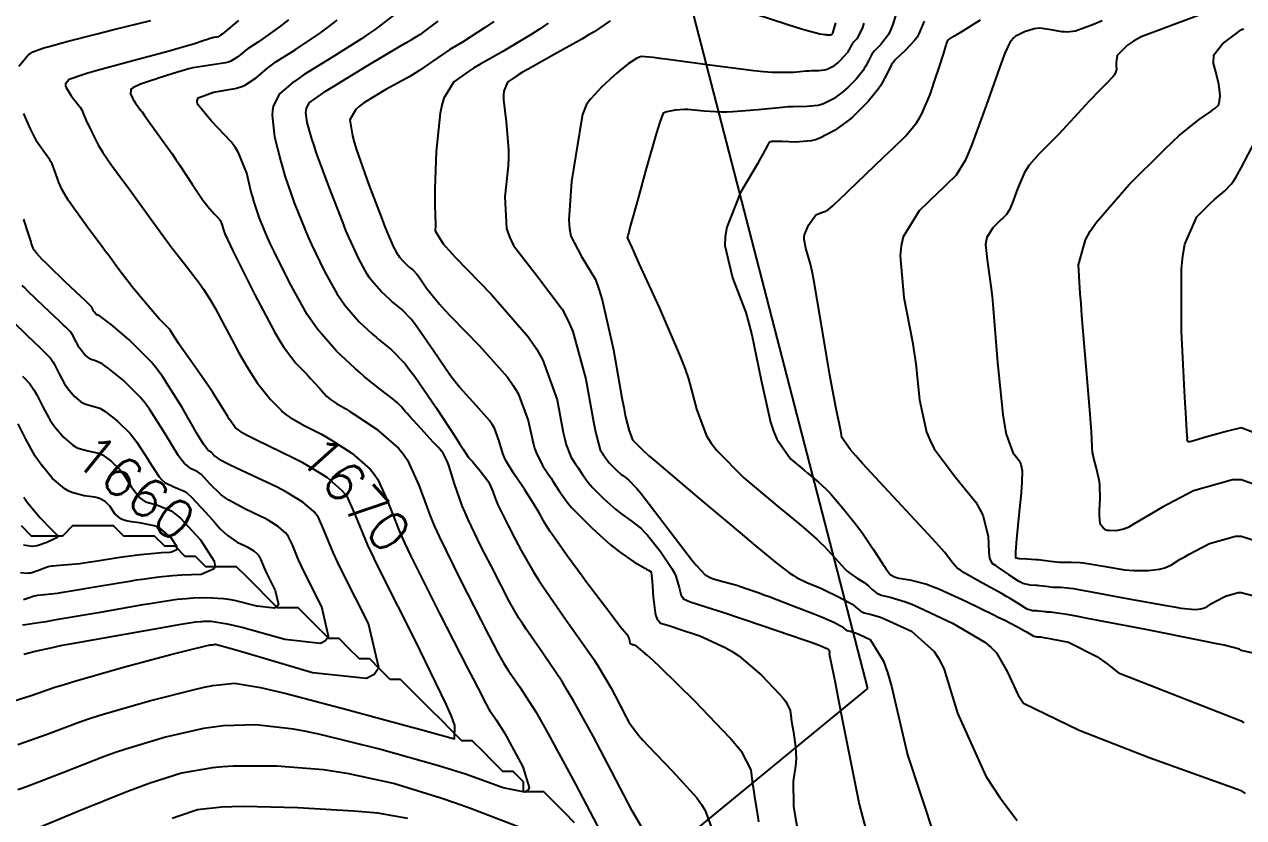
# Model space of a CAD drawing. Header units: metres. Extents: x 837117 to 838479, y 1189012 to 1191015.
# Drawn here: x 837881.3 to 838000.2, y 1190783.4 to 1190860.8 of the extents above; entities that cross this region are included whole.
import ezdxf

# ---------------------------------------------------------------- set-up
doc = ezdxf.new("R2010")
doc.units = ezdxf.units.M
doc.header["$LTSCALE"] = 0.3
for name, color, linetype in [('CORREDORVIA', 70, 'Continuous'), ('COTAS 10', 1, 'Continuous'), ('COTAS INT', 252, 'Continuous'), ('DRENAJE', 5, 'Continuous')]:
    doc.layers.add(name, color=color, linetype=linetype)
doc.styles.get("Standard").update_dxf_attribs({"font": 'simplex.shx'})

msp = doc.modelspace()

# ---------------------------------------------------------------- linework, layer by layer
at = {"layer": 'CORREDORVIA'}
msp.add_lwpolyline([(837910.68, 1191000.96), (838157.03, 1190996.19), (838237.17, 1190821.34), (838237, 1190602.88), (838240.03, 1190437.2), (838223.54, 1190366.27), (838212.2, 1190288.92), (838221.4, 1189997.88), (837954.54, 1189509.17), (837751.16, 1189231.38), (837593.19, 1189234.4), (837744.49, 1189686.61), (837750.28, 1189933.97), (837723.62, 1190051.52), (837726.09, 1190134.48), (837885.38, 1190229.43), (837983.18, 1190344.12), (837817.55, 1190502.19), (837798.03, 1190660.17), (837963.57, 1190795.98)], close=True, dxfattribs=at)
at = {"layer": 'COTAS 10'}
for points in [[(837902.17, 1190861.2), (837900.57, 1190859.88), (837900.43, 1190859.79), (837900.4, 1190859.77), (837900.37, 1190859.75), (837900.29, 1190859.68), (837900.2, 1190859.62), (837900.16, 1190859.61), (837900.12, 1190859.6), (837899.95, 1190859.57), (837899.74, 1190859.54), (837899.69, 1190859.53), (837899.63, 1190859.52), (837899.42, 1190859.46), (837899.06, 1190859.33), (837898.9, 1190859.28), (837898.72, 1190859.22), (837897.87, 1190858.95), (837896.29, 1190858.48), (837895.64, 1190858.29), (837894.91, 1190858.09), (837891.5, 1190857.18), (837888.17, 1190856.27), (837887.48, 1190856.07), (837886.9, 1190855.89), (837885.64, 1190855.44), (837885.31, 1190855.02), (837885.31, 1190854.85), (837885.35, 1190854.67), (837885.85, 1190853.86), (837886.48, 1190853.07), (837886.61, 1190852.9), (837886.71, 1190852.75), (837886.91, 1190852.41), (837887.09, 1190851.97), (837887.18, 1190851.77), (837887.29, 1190851.53), (837887.83, 1190850.37), (837888.53, 1190849.02), (837888.74, 1190848.66), (837888.95, 1190848.31), (837889.79, 1190847.09), (837890.9, 1190845.58), (837891.3, 1190845.04), (837891.73, 1190844.45), (837893.59, 1190841.88), (837895.41, 1190839.39), (837895.81, 1190838.84), (837896.18, 1190838.36), (837897.13, 1190837.15), (837897.79, 1190836.32), (837897.96, 1190836.09), (837898.14, 1190835.85), (837898.76, 1190834.99), (837899.45, 1190833.9), (837899.66, 1190833.53), (837899.89, 1190833.12), (837900.81, 1190831.41), (837901.75, 1190829.63), (837901.99, 1190829.19), (837902.22, 1190828.77), (837902.98, 1190827.42), (837903.76, 1190826.2), (837904, 1190825.85), (837904.26, 1190825.5), (837905.29, 1190824.2), (837906.33, 1190823.16), (837906.47, 1190823.01), (837906.83, 1190822.72), (837907.2, 1190822.45), (837908.64, 1190821.65), (837910.26, 1190820.82), (837910.75, 1190820.54), (837911.26, 1190820.24), (837913.23, 1190818.96), (837915.02, 1190817.4), (837915.42, 1190816.92), (837915.77, 1190816.41), (837916.69, 1190814.39), (837917.86, 1190811.37), (837918.37, 1190810.23), (837918.96, 1190808.97), (837921.78, 1190803.3), (837924.52, 1190797.98), (837925.06, 1190796.93), (837925.51, 1190796.06), (837926.33, 1190794.46), (837926.61, 1190793.97), (837926.71, 1190793.81), (837926.83, 1190793.64), (837927.32, 1190792.94), (837928.06, 1190791.76), (837928.33, 1190791.29), (837928.63, 1190790.76), (837929.93, 1190788.34), (837930.54, 1190786.31), (837930.39, 1190786.02), (837930.11, 1190785.86), (837927.99, 1190786.29), (837924.31, 1190787.62), (837923.05, 1190788.02), (837921.69, 1190788.44), (837915.92, 1190790.08), (837910.15, 1190791.51), (837908.79, 1190791.79), (837907.53, 1190792.02), (837903.85, 1190792.46), (837900.67, 1190792.34), (837899.73, 1190792.23), (837898.76, 1190792.08), (837895.05, 1190791.25), (837891.17, 1190790.07), (837890.08, 1190789.7), (837889, 1190789.31), (837885.05, 1190787.77), (837881.49, 1190786.38), (837880.65, 1190786.09)], [(837927.08, 1190861.13), (837926.19, 1190860.5), (837924.03, 1190859.09), (837922.79, 1190858.37), (837922.47, 1190858.16), (837922.17, 1190857.96), (837921.15, 1190857.23), (837919.88, 1190856.35), (837919.41, 1190856.07), (837918.88, 1190855.76), (837916.55, 1190854.49), (837914.39, 1190853.18), (837913.97, 1190852.85), (837913.63, 1190852.53), (837913.05, 1190851.51), (837913.29, 1190849.96), (837913.47, 1190849.32), (837913.69, 1190848.59), (837914.9, 1190845.16), (837916.18, 1190841.77), (837916.46, 1190841.06), (837916.7, 1190840.45), (837917.29, 1190839.08), (837917.66, 1190838.42), (837917.77, 1190838.27), (837917.87, 1190838.12), (837918.26, 1190837.67), (837918.64, 1190837.31), (837918.74, 1190837.23), (837918.84, 1190837.14), (837919.17, 1190836.88), (837919.56, 1190836.46), (837919.7, 1190836.28), (837919.86, 1190836.07), (837920.53, 1190835.09), (837921.78, 1190833.51), (837922.3, 1190832.94), (837922.9, 1190832.3), (837925.69, 1190829.46), (837928.42, 1190826.38), (837928.98, 1190825.57), (837929.45, 1190824.79), (837930.44, 1190822.16), (837930.91, 1190819.97), (837931.06, 1190819.47), (837931.21, 1190819.02), (837931.83, 1190817.76), (837932.49, 1190816.8), (837932.67, 1190816.53), (837932.85, 1190816.25), (837933.48, 1190815.24), (837934.35, 1190814.06), (837934.68, 1190813.68), (837935.05, 1190813.28), (837936.68, 1190811.64), (837938.45, 1190810.05), (837938.9, 1190809.68), (837939.34, 1190809.34), (837940.76, 1190808.37), (837941.82, 1190807.74), (837942.02, 1190807.62), (837942.18, 1190807.53), (837942.44, 1190807.37), (837942.48, 1190806.99), (837942.5, 1190806.75), (837942.52, 1190806.46), (837942.64, 1190804.93), (837942.83, 1190803.38), (837942.9, 1190803.08), (837942.98, 1190802.83), (837943.34, 1190802.38), (837944.17, 1190802.13), (837944.55, 1190802.01), (837945, 1190801.86), (837947.17, 1190801.13), (837949.67, 1190800), (837950.33, 1190799.61), (837950.98, 1190799.17), (837953.21, 1190797.3), (837954.94, 1190795.48), (837955.27, 1190795.09), (837955.55, 1190794.74), (837956.01, 1190793.88), (837956.07, 1190793.31), (837956.09, 1190793.15), (837956.11, 1190792.99), (837956.21, 1190792.41), (837956.32, 1190791.73), (837956.36, 1190791.5), (837956.39, 1190791.27), (837956.53, 1190790.3), (837956.58, 1190789.15), (837956.56, 1190788.79), (837956.53, 1190788.41), (837956.29, 1190786.93), (837956.34, 1190784.49), (837956.48, 1190783.51), (837956.69, 1190782.4)], [(837969.06, 1190861.15), (837968.56, 1190859.91), (837968.38, 1190859.6), (837968.17, 1190859.29), (837967.22, 1190858.3), (837966.29, 1190857.4), (837966.08, 1190857.16), (837965.9, 1190856.91), (837965.45, 1190856.05), (837964.99, 1190855.12), (837964.8, 1190854.83), (837964.59, 1190854.52), (837963.62, 1190853.32), (837962.42, 1190852.09), (837962.07, 1190851.78), (837961.71, 1190851.48), (837960.34, 1190850.46), (837958.89, 1190849.71), (837958.48, 1190849.57), (837958.06, 1190849.47), (837956.52, 1190849.33), (837955.21, 1190849.39), (837954.94, 1190849.39), (837954.71, 1190849.4), (837954.21, 1190849.39), (837954, 1190849.32), (837953.95, 1190849.29), (837953.91, 1190849.26), (837953.82, 1190849.08), (837953.38, 1190848.24), (837953.12, 1190847.78), (837952.8, 1190847.22), (837951.16, 1190844.41), (837949.81, 1190841.03), (837949.67, 1190840.12), (837949.64, 1190839.23), (837950.38, 1190836.09), (837951.67, 1190832.69), (837951.98, 1190831.64), (837952.27, 1190830.52), (837953.17, 1190826.09), (837954.08, 1190822.01), (837954.38, 1190821.12), (837954.7, 1190820.35), (837956.04, 1190818.41), (837957.36, 1190817.31), (837957.66, 1190817.05), (837957.94, 1190816.82), (837958.75, 1190816.15), (837959.51, 1190815.44), (837959.76, 1190815.18), (837960.03, 1190814.89), (837961.14, 1190813.61), (837962.34, 1190812.11), (837962.66, 1190811.68), (837962.98, 1190811.24), (837964.09, 1190809.59), (837965.01, 1190808.18), (837965.2, 1190807.89), (837965.36, 1190807.65), (837965.75, 1190807.11), (837966.17, 1190806.88), (837966.37, 1190806.82), (837966.59, 1190806.77), (837967.68, 1190806.59), (837969.32, 1190806.17), (837969.89, 1190805.96), (837970.51, 1190805.72), (837973.19, 1190804.5), (837975.79, 1190803.22), (837976.37, 1190802.93), (837976.87, 1190802.68), (837978.17, 1190802.01), (837978.92, 1190801.6), (837979.07, 1190801.51), (837979.21, 1190801.43), (837979.53, 1190801.24), (837979.7, 1190801.13), (837979.74, 1190801.11), (837979.77, 1190801.09), (837979.89, 1190801.06), (837979.99, 1190801.06), (837980.03, 1190801.05), (837980.06, 1190801.05), (837980.17, 1190801.04), (837980.28, 1190801.02), (837980.31, 1190801.02), (837980.34, 1190801.02), (837980.42, 1190801.02), (837980.88, 1190800.95), (837981.15, 1190800.9), (837981.48, 1190800.84), (837983.16, 1190800.51), (837985.92, 1190799.13), (837986.92, 1190798.4), (837988.03, 1190797.52), (838000, 1190792.82), (838000.27, 1190792.65)], [(838005.68, 1190819.26), (838000, 1190821.43), (837998.68, 1190821.12), (837997.01, 1190820.67), (837996.64, 1190820.56), (837996.32, 1190820.47), (837995.47, 1190820.19), (837995, 1190820.07), (837994.91, 1190820.06), (837994.84, 1190820.07), (837994.74, 1190820.22), (837994.75, 1190820.5), (837994.74, 1190820.59), (837994.74, 1190820.7), (837994.71, 1190821.14), (837994.6, 1190822.93), (837994.55, 1190823.89), (837994.48, 1190825.05), (837994.17, 1190830.88), (837994.17, 1190836.94), (837994.31, 1190838.23), (837994.5, 1190839.36), (837995.69, 1190842.04), (837997.05, 1190843.4), (837997.36, 1190843.69), (837997.63, 1190843.94), (837998.38, 1190844.55), (837999.03, 1190845.24), (837999.24, 1190845.54), (837999.47, 1190845.9), (838000, 1190846.84), (838004.03, 1190854.51)], [(837881.11, 1190826.48), (837881.32, 1190826.27), (837881.83, 1190825.73), (837882.22, 1190825.15), (837882.35, 1190824.93), (837882.49, 1190824.67), (837883.07, 1190823.5), (837883.67, 1190822.42), (837883.78, 1190822.22), (837883.99, 1190821.89), (837884.21, 1190821.57), (837885.09, 1190820.53), (837886.02, 1190819.74), (837886.28, 1190819.58), (837886.54, 1190819.45), (837887.48, 1190819.2), (837888.4, 1190819.01), (837888.65, 1190818.91), (837888.9, 1190818.79), (837889.76, 1190818.2), (837890.58, 1190817.38), (837890.8, 1190817.11), (837891.01, 1190816.82), (837891.75, 1190815.66), (837892.56, 1190814.61), (837892.82, 1190814.4), (837893.09, 1190814.23), (837894.21, 1190813.92), (837895.59, 1190813.35), (837896.04, 1190813.02), (837896.52, 1190812.61), (837898.47, 1190810.52), (837899.79, 1190808.42), (837899.86, 1190808.02), (837899.8, 1190807.69), (837898.54, 1190807.13), (837896.64, 1190807.05), (837896.18, 1190807.02), (837895.74, 1190806.99), (837894.4, 1190806.87), (837892.8, 1190806.65), (837892.2, 1190806.56), (837891.53, 1190806.45), (837888.54, 1190805.94), (837885.64, 1190805.45), (837885.02, 1190805.35), (837884.49, 1190805.27), (837883.24, 1190805.14), (837882.56, 1190805.07), (837882.39, 1190805.04), (837882.23, 1190805), (837881.68, 1190804.81), (837881.21, 1190804.65)]]:
    msp.add_lwpolyline(points, dxfattribs=at)
at = {"layer": 'COTAS INT'}
for points in [[(837966.69, 1190862.98), (837965.98, 1190860.76), (837965.79, 1190860.28), (837965.59, 1190859.86), (837964.86, 1190858.86), (837964.23, 1190858.25), (837964.1, 1190858.09), (837963.97, 1190857.92), (837963.67, 1190857.34), (837963.36, 1190856.71), (837963.23, 1190856.52), (837963.09, 1190856.31), (837962.44, 1190855.5), (837961.63, 1190854.68), (837961.4, 1190854.47), (837961.15, 1190854.26), (837960.23, 1190853.58), (837959.25, 1190853.07), (837958.97, 1190852.98), (837958.7, 1190852.91), (837957.66, 1190852.82), (837956.28, 1190852.8), (837955.79, 1190852.77), (837955.24, 1190852.73), (837952.87, 1190852.49), (837950.42, 1190852.29), (837949.83, 1190852.26), (837949.28, 1190852.26), (837947.61, 1190852.36), (837946.31, 1190852.5), (837946, 1190852.51), (837945.7, 1190852.51), (837944.79, 1190852.45), (837944.12, 1190852.32), (837943.98, 1190852.29), (837943.86, 1190852.26), (837943.6, 1190852.16), (837943.27, 1190851.29), (837943.11, 1190850.77), (837942.92, 1190850.14), (837941.99, 1190846.87), (837941.06, 1190843.51), (837940.87, 1190842.82), (837940.71, 1190842.23), (837940.37, 1190840.99), (837940.25, 1190840.52), (837940.22, 1190840.42), (837940.2, 1190840.34), (837940.16, 1190840.17), (837940.14, 1190840.11), (837940.14, 1190840.1), (837940.13, 1190840.08), (837940.11, 1190840.04), (837940.58, 1190838.97), (837940.88, 1190838.31), (837941.25, 1190837.48), (837943.23, 1190833.18), (837945.28, 1190828.4), (837945.71, 1190827.27), (837946.08, 1190826.23), (837946.88, 1190823.18), (837947.83, 1190820.65), (837948.29, 1190819.94), (837948.83, 1190819.22), (837951.47, 1190816.57), (837954.3, 1190814.2), (837954.96, 1190813.64), (837955.57, 1190813.14), (837957.31, 1190811.7), (837958.63, 1190810.55), (837958.97, 1190810.23), (837959.3, 1190809.91), (837960.38, 1190808.72), (837961.33, 1190807.68), (837961.57, 1190807.45), (837961.81, 1190807.24), (837962.58, 1190806.72), (837963.23, 1190806.33), (837963.39, 1190806.22), (837963.53, 1190806.11), (837963.99, 1190805.67), (837964.5, 1190805.27), (837964.68, 1190805.19), (837964.88, 1190805.11), (837965.74, 1190804.92), (837967.26, 1190804.46), (837967.88, 1190804.21), (837968.59, 1190803.91), (837971.84, 1190802.38), (837974.98, 1190800.52), (837975.61, 1190800.01), (837976.14, 1190799.49), (837977.18, 1190797.64), (837978.24, 1190795.34), (837978.77, 1190794.55), (837984.2, 1190791.92), (837991.02, 1190789.27), (838000, 1190786.03), (838000.07, 1190785.98), (838000.39, 1190785.75)], [(837960.43, 1190861), (837960.14, 1190859.97), (837960.12, 1190859.95), (837960.12, 1190859.94), (837960.12, 1190859.94), (837960.11, 1190859.92), (837960.1, 1190859.9), (837960.09, 1190859.9), (837960.09, 1190859.89), (837960.07, 1190859.87), (837960.05, 1190859.84), (837960.03, 1190859.83), (837960.01, 1190859.81), (837959.98, 1190859.8), (837959.97, 1190859.8), (837959.96, 1190859.79), (837959.93, 1190859.79), (837959.89, 1190859.79), (837959.88, 1190859.79), (837959.86, 1190859.79), (837959.79, 1190859.78), (837959.6, 1190859.79), (837959.51, 1190859.8), (837959.41, 1190859.81), (837958.88, 1190859.89), (837957.33, 1190860.3), (837956.57, 1190860.53), (837955.68, 1190860.81), (837951.28, 1190862.24)], [(838000, 1190863.28), (837990.23, 1190859.62), (837989.5, 1190859.2), (837988.9, 1190858.82), (837987.89, 1190857.78), (837987.82, 1190857.1), (837987.81, 1190856.94), (837987.8, 1190856.8), (837987.83, 1190856.42), (837987.72, 1190856.03), (837987.62, 1190855.89), (837987.5, 1190855.73), (837986.84, 1190855.04), (837985.85, 1190854.06), (837985.52, 1190853.71), (837985.17, 1190853.34), (837983.7, 1190851.73), (837982.18, 1190850.08), (837981.8, 1190849.69), (837981.44, 1190849.32), (837980.28, 1190848.2), (837979.33, 1190847.1), (837979.09, 1190846.74), (837978.87, 1190846.36), (837978.19, 1190844.78), (837977.66, 1190843.35), (837977.54, 1190843.05), (837977.43, 1190842.8), (837977.1, 1190842.26), (837976.74, 1190841.92), (837976.6, 1190841.79), (837976.45, 1190841.64), (837975.76, 1190840.98), (837975.19, 1190840.03), (837975.11, 1190839.7), (837975.07, 1190839.35), (837975.21, 1190837.83), (837975.59, 1190835.27), (837975.7, 1190834.25), (837975.81, 1190833.1), (837976.24, 1190827.83), (837976.74, 1190822.75), (837976.9, 1190821.72), (837977.06, 1190820.84), (837977.72, 1190819.04), (837978.3, 1190818.3), (837978.41, 1190818.1), (837978.5, 1190817.91), (837978.65, 1190817.23), (837978.6, 1190816.11), (837978.57, 1190815.65), (837978.53, 1190815.11), (837978.29, 1190812.59), (837978.06, 1190810.2), (837978.02, 1190809.74), (837978, 1190809.36), (837977.98, 1190808.75), (837978.19, 1190808.71), (837978.3, 1190808.7), (837978.44, 1190808.69), (837979.11, 1190808.65), (837979.96, 1190808.6), (837980.2, 1190808.58), (837980.45, 1190808.56), (837981.39, 1190808.44), (837982.29, 1190808.34), (837982.51, 1190808.33), (837982.73, 1190808.32), (837983.4, 1190808.33), (837984.28, 1190808.29), (837984.62, 1190808.25), (837985.01, 1190808.2), (837986.75, 1190807.89), (837988.62, 1190807.59), (837989.09, 1190807.54), (837989.53, 1190807.51), (837990.94, 1190807.5), (837992.05, 1190807.65), (837992.31, 1190807.7), (837992.54, 1190807.77), (837993.19, 1190808.07), (837994.06, 1190808.61), (837994.44, 1190808.82), (837994.87, 1190809.06), (837996.91, 1190810.16), (837999.44, 1190810.86), (838000, 1190810.86), (838005.86, 1190809)], [(837880.73, 1190856.76), (837881.41, 1190857.56), (837881.56, 1190857.72), (837881.7, 1190857.86), (837882.1, 1190858.17), (837882.82, 1190858.42), (837883.17, 1190858.53), (837883.58, 1190858.64), (837885.57, 1190859.19), (837888.27, 1190859.89), (837889.12, 1190860.1), (837890.01, 1190860.33), (837893.61, 1190861.22)], [(837907.04, 1190861.29), (837906.17, 1190860.6), (837904.14, 1190859.12), (837903.13, 1190858.48), (837902.9, 1190858.31), (837902.69, 1190858.16), (837902.1, 1190857.65), (837901.44, 1190857.24), (837901.19, 1190857.15), (837900.91, 1190857.08), (837899.63, 1190856.88), (837898.15, 1190856.67), (837897.73, 1190856.59), (837897.32, 1190856.49), (837895.8, 1190856.05), (837894.38, 1190855.58), (837894.02, 1190855.46), (837893.69, 1190855.35), (837892.61, 1190855), (837891.87, 1190854.65), (837891.75, 1190854.54), (837891.66, 1190854.44), (837891.64, 1190854.01), (837891.85, 1190853.6), (837891.9, 1190853.5), (837891.95, 1190853.41), (837892.12, 1190853.15), (837892.55, 1190852.57), (837892.76, 1190852.28), (837893.01, 1190851.93), (837894.25, 1190850.22), (837895.69, 1190848.19), (837896.06, 1190847.65), (837896.43, 1190847.11), (837897.66, 1190845.23), (837898.71, 1190843.68), (837898.95, 1190843.34), (837899.17, 1190843.04), (837899.82, 1190842.32), (837900.25, 1190841.88), (837900.34, 1190841.76), (837900.42, 1190841.64), (837900.59, 1190841.24), (837900.67, 1190840.87), (837900.7, 1190840.78), (837900.73, 1190840.69), (837900.83, 1190840.37), (837901.35, 1190839.29), (837901.63, 1190838.71), (837901.98, 1190838.01), (837903.75, 1190834.48), (837905.69, 1190830.81), (837906.15, 1190830.03), (837906.57, 1190829.35), (837907.78, 1190827.74), (837908.72, 1190826.8), (837908.97, 1190826.53), (837909.21, 1190826.27), (837910.03, 1190825.34), (837910.77, 1190824.54), (837910.96, 1190824.37), (837911.14, 1190824.22), (837911.73, 1190823.83), (837912.66, 1190823.3), (837913.05, 1190823.05), (837913.5, 1190822.76), (837915.62, 1190821.35), (837917.77, 1190819.47), (837918.25, 1190818.89), (837918.67, 1190818.27), (837919.78, 1190815.85), (837920.86, 1190812.84), (837921.27, 1190811.86), (837921.74, 1190810.82), (837923.82, 1190806.56), (837925.84, 1190802.63), (837926.27, 1190801.8), (837926.64, 1190801.09), (837927.47, 1190799.46), (837928.07, 1190798.42), (837928.29, 1190798.07), (837928.53, 1190797.71), (837929.6, 1190796.18), (837931.17, 1190793.7), (837931.73, 1190792.73), (837932.35, 1190791.63), (837935.04, 1190786.64), (837937.51, 1190781.93)], [(837941.59, 1190782.31), (837940.59, 1190784.06), (837939.39, 1190786.36), (837938.99, 1190787.12), (837938.57, 1190787.93), (837936.78, 1190791.34), (837934.83, 1190794.86), (837934.29, 1190795.76), (837933.77, 1190796.62), (837931.88, 1190799.43), (837930.24, 1190801.77), (837929.87, 1190802.33), (837929.53, 1190802.86), (837928.61, 1190804.46), (837927.76, 1190806.11), (837927.48, 1190806.67), (837927.17, 1190807.27), (837925.86, 1190809.81), (837924.57, 1190812.48), (837924.28, 1190813.16), (837924.01, 1190813.82), (837923.25, 1190815.99), (837922.72, 1190817.67), (837922.59, 1190818.02), (837922.48, 1190818.32), (837922.13, 1190818.98), (837921.64, 1190819.54), (837921.42, 1190819.78), (837921.17, 1190820.05), (837920, 1190821.33), (837918.87, 1190822.58), (837918.64, 1190822.84), (837918.45, 1190823.05), (837918.08, 1190823.5), (837917.69, 1190823.88), (837917.49, 1190824.04), (837917.25, 1190824.24), (837916.04, 1190825.17), (837914.48, 1190826.43), (837914.02, 1190826.83), (837913.55, 1190827.25), (837911.74, 1190828.93), (837909.89, 1190831.06), (837909.39, 1190831.76), (837908.89, 1190832.51), (837907.14, 1190835.63), (837905.64, 1190838.67), (837905.31, 1190839.38), (837905.01, 1190840.03), (837904.22, 1190841.9), (837903.69, 1190843.48), (837903.56, 1190843.95), (837903.42, 1190844.44), (837902.98, 1190846.31), (837902.19, 1190848.28), (837901.85, 1190848.83), (837901.45, 1190849.38), (837899.54, 1190851.38), (837898.19, 1190853.04), (837898.14, 1190853.37), (837898.23, 1190853.65), (837899.73, 1190854.22), (837901.85, 1190854.57), (837902.32, 1190854.71), (837902.75, 1190854.87), (837903.9, 1190855.62), (837905, 1190856.57), (837905.39, 1190856.86), (837905.83, 1190857.17), (837907.71, 1190858.36), (837910.17, 1190860.01), (837910.96, 1190860.6), (837911.8, 1190861.24)], [(837917.64, 1190861.99), (837915.54, 1190860.37), (837914.87, 1190859.9), (837914.17, 1190859.42), (837911.28, 1190857.61), (837908.59, 1190855.93), (837908, 1190855.52), (837907.48, 1190855.16), (837906.16, 1190854.06), (837905.56, 1190852.86), (837905.49, 1190852.43), (837905.46, 1190851.96), (837905.69, 1190849.87), (837906.29, 1190847.44), (837906.49, 1190846.75), (837906.71, 1190846.04), (837907.62, 1190843.42), (837908.67, 1190840.77), (837908.98, 1190840.05), (837909.3, 1190839.33), (837910.52, 1190836.78), (837911.81, 1190834.48), (837912.18, 1190833.93), (837912.55, 1190833.41), (837913.92, 1190831.84), (837915.25, 1190830.6), (837915.59, 1190830.29), (837915.93, 1190830), (837917.08, 1190829.08), (837918.42, 1190827.7), (837918.87, 1190827.12), (837919.37, 1190826.46), (837921.48, 1190823.37), (837923.4, 1190820.42), (837923.77, 1190819.84), (837924.08, 1190819.37), (837924.63, 1190818.56), (837924.88, 1190818.28), (837924.99, 1190818.16), (837925.12, 1190818), (837925.75, 1190817.26), (837926.41, 1190816.4), (837926.55, 1190816.18), (837926.67, 1190815.96), (837926.99, 1190815.22), (837927.25, 1190814.47), (837927.35, 1190814.24), (837927.45, 1190814), (837927.9, 1190813.07), (837928.49, 1190811.92), (837928.69, 1190811.54), (837928.89, 1190811.13), (837929.74, 1190809.46), (837930.99, 1190807.31), (837931.45, 1190806.59), (837931.95, 1190805.83), (837934.16, 1190802.67), (837936.36, 1190799.54), (837936.86, 1190798.79), (837937.31, 1190798.1), (837938.53, 1190796.03), (837939.34, 1190794.47), (837939.54, 1190794.1), (837939.72, 1190793.75), (837940.27, 1190792.7), (837941.2, 1190791.43), (837941.63, 1190790.94), (837942.13, 1190790.39), (837944.53, 1190787.93), (837946.88, 1190785.32), (837947.34, 1190784.68), (837947.72, 1190784.08), (837948.4, 1190782.21)], [(837952.95, 1190782.96), (837952.89, 1190783.42), (837952.82, 1190783.85), (837952.6, 1190785.18), (837952.41, 1190786.32), (837952.37, 1190786.63), (837952.33, 1190786.94), (837952.2, 1190788.04), (837951.3, 1190789.73), (837950.77, 1190790.41), (837950.12, 1190791.18), (837946.74, 1190794.72), (837943.31, 1190798.07), (837942.63, 1190798.72), (837942.06, 1190799.25), (837940.96, 1190800.15), (837940.67, 1190800.25), (837940.61, 1190800.27), (837940.56, 1190800.29), (837940.45, 1190800.32), (837940.4, 1190800.38), (837940.39, 1190800.41), (837940.38, 1190800.46), (837940.35, 1190800.66), (837940.3, 1190800.91), (837940.27, 1190800.97), (837940.24, 1190801.03), (837940.08, 1190801.23), (837939.63, 1190801.75), (837939.42, 1190802.01), (837939.18, 1190802.33), (837937.97, 1190803.92), (837936.51, 1190805.86), (837936.11, 1190806.4), (837935.7, 1190806.95), (837934.25, 1190808.94), (837933.03, 1190810.66), (837932.77, 1190811.03), (837932.56, 1190811.35), (837932.07, 1190812.13), (837931.75, 1190812.72), (837931.64, 1190812.92), (837931.51, 1190813.14), (837930.96, 1190814.06), (837930.28, 1190815.13), (837930.08, 1190815.44), (837929.86, 1190815.77), (837929.02, 1190817), (837928.26, 1190818.26), (837928.1, 1190818.6), (837927.96, 1190818.94), (837927.62, 1190820.14), (837927.15, 1190821.4), (837926.92, 1190821.77), (837926.66, 1190822.15), (837925.35, 1190823.62), (837923.76, 1190825.38), (837923.31, 1190825.94), (837922.86, 1190826.53), (837921.19, 1190828.95), (837919.68, 1190831.16), (837919.33, 1190831.63), (837919.02, 1190832.04), (837918.12, 1190832.98), (837917.39, 1190833.57), (837917.17, 1190833.76), (837916.94, 1190833.96), (837916.09, 1190834.75), (837915.21, 1190835.77), (837914.97, 1190836.1), (837914.74, 1190836.45), (837913.91, 1190837.93), (837912.97, 1190839.99), (837912.66, 1190840.72), (837912.34, 1190841.51), (837911.01, 1190844.95), (837909.8, 1190848.27), (837909.55, 1190849), (837909.33, 1190849.65), (837908.86, 1190851.27), (837908.75, 1190852.22), (837908.77, 1190852.44), (837908.8, 1190852.63), (837909.08, 1190853.18), (837910.18, 1190853.97), (837910.73, 1190854.33), (837911.39, 1190854.75), (837914.67, 1190856.74), (837917.89, 1190858.67), (837918.51, 1190859.04), (837919.02, 1190859.34), (837919.88, 1190859.84), (837919.96, 1190859.89), (837919.98, 1190859.9), (837919.99, 1190859.91), (837920.03, 1190859.93), (837920.05, 1190859.95), (837920.06, 1190859.96), (837920.07, 1190859.96), (837920.1, 1190859.98), (837921.65, 1190861.15)], [(837932.4, 1190860.95), (837931.55, 1190860.38), (837930.73, 1190859.84), (837927.97, 1190858.2), (837925.65, 1190856.88), (837925.11, 1190856.55), (837924.61, 1190856.24), (837923.18, 1190855.23), (837922.22, 1190853.63), (837922.02, 1190852.94), (837921.85, 1190852.15), (837921.47, 1190848.41), (837921.34, 1190844.74), (837921.33, 1190843.99), (837921.32, 1190843.36), (837921.35, 1190842.05), (837921.41, 1190841.5), (837921.41, 1190841.35), (837921.41, 1190841.2), (837921.36, 1190840.67), (837922.15, 1190839.4), (837922.68, 1190838.79), (837923.34, 1190838.07), (837926.84, 1190834.5), (837930.48, 1190830.3), (837931.24, 1190829.17), (837931.88, 1190828.06), (837933.25, 1190824.17), (837933.86, 1190821), (837934.02, 1190820.34), (837934.16, 1190819.78), (837934.64, 1190818.53), (837935.07, 1190817.9), (837935.19, 1190817.72), (837935.31, 1190817.54), (837935.73, 1190816.88), (837936.3, 1190816.11), (837936.51, 1190815.86), (837936.75, 1190815.59), (837937.82, 1190814.52), (837938.98, 1190813.47), (837939.28, 1190813.23), (837939.57, 1190813.01), (837940.5, 1190812.37), (837941.46, 1190811.6), (837941.76, 1190811.3), (837942.07, 1190810.95), (837943.34, 1190809.38), (837944.45, 1190807.71), (837944.67, 1190807.32), (837944.84, 1190806.95), (837945.17, 1190805.84), (837945.37, 1190805.07), (837945.48, 1190804.9), (837945.6, 1190804.76), (837946.23, 1190804.44), (837947.78, 1190803.98), (837948.5, 1190803.75), (837949.33, 1190803.47), (837953.37, 1190802.11), (837957.28, 1190800.76), (837958.04, 1190800.5), (837958.65, 1190800.28), (837959.68, 1190799.87), (837959.76, 1190799.78), (837959.78, 1190799.77), (837959.79, 1190799.75), (837959.81, 1190799.71), (837959.81, 1190799.68), (837959.81, 1190799.67), (837959.82, 1190799.67), (837959.82, 1190799.64), (837959.82, 1190799.61), (837959.83, 1190799.59), (837959.83, 1190799.58), (837959.83, 1190799.54), (837959.84, 1190799.48), (837959.84, 1190799.47), (837959.83, 1190799.45), (837959.82, 1190799.38), (837959.83, 1190799.26), (837959.83, 1190799.22), (837959.84, 1190799.16), (837959.9, 1190798.92), (837960.38, 1190796.57), (837960.65, 1190795.19), (837960.99, 1190793.49), (837962.72, 1190784.71), (837965.22, 1190775.16)], [(837938.44, 1190861.19), (837936.86, 1190860.12), (837936.29, 1190859.77), (837935.67, 1190859.4), (837932.98, 1190857.89), (837930.43, 1190856.47), (837929.89, 1190856.16), (837929.43, 1190855.88), (837928.41, 1190855.2), (837928.07, 1190854.32), (837928.04, 1190853.94), (837928.04, 1190853.48), (837928.28, 1190851.31), (837928.52, 1190848.62), (837928.52, 1190847.83), (837928.49, 1190847.03), (837928.17, 1190844), (837928.33, 1190840.92), (837928.61, 1190840.09), (837929, 1190839.26), (837931.24, 1190836.34), (837933.75, 1190833.04), (837934.31, 1190831.97), (837934.8, 1190830.84), (837936.07, 1190826.18), (837936.82, 1190822.03), (837936.98, 1190821.21), (837937.12, 1190820.54), (837937.46, 1190819.3), (837937.66, 1190819), (837937.72, 1190818.92), (837937.77, 1190818.83), (837937.97, 1190818.52), (837938.24, 1190818.15), (837938.34, 1190818.03), (837938.46, 1190817.91), (837938.97, 1190817.4), (837939.52, 1190816.9), (837939.66, 1190816.78), (837939.79, 1190816.68), (837940.24, 1190816.38), (837941.05, 1190815.52), (837941.42, 1190815.07), (837941.86, 1190814.52), (837946.04, 1190809), (837946.48, 1190808.45), (837946.86, 1190807.99), (837947.71, 1190807.08), (837948.26, 1190806.79), (837948.43, 1190806.72), (837948.63, 1190806.66), (837949.42, 1190806.44), (837950.3, 1190806.21), (837950.55, 1190806.14), (837950.8, 1190806.07), (837951.72, 1190805.77), (837952.98, 1190805.32), (837953.44, 1190805.15), (837953.95, 1190804.96), (837956.21, 1190804.1), (837958.4, 1190803.25), (837958.88, 1190803.05), (837959.29, 1190802.88), (837960.31, 1190802.43), (837960.85, 1190802.14), (837960.96, 1190802.07), (837961.06, 1190802.01), (837961.29, 1190801.82), (837961.45, 1190801.7), (837961.51, 1190801.67), (837961.57, 1190801.65), (837961.85, 1190801.58), (837962.34, 1190801.44), (837962.54, 1190801.36), (837962.77, 1190801.26), (837963.81, 1190800.77), (837965.12, 1190798.67), (837965.51, 1190797.57), (837965.9, 1190796.23), (837967.44, 1190789.5), (837970.12, 1190781.43)], [(837963.2, 1190860.96), (837963.01, 1190860.43), (837962.5, 1190859.41), (837962.18, 1190859.1), (837962.11, 1190859.01), (837962.05, 1190858.93), (837961.89, 1190858.63), (837961.73, 1190858.31), (837961.66, 1190858.21), (837961.59, 1190858.1), (837961.25, 1190857.69), (837960.84, 1190857.26), (837960.72, 1190857.15), (837960.59, 1190857.05), (837960.12, 1190856.7), (837959.62, 1190856.44), (837959.47, 1190856.39), (837959.33, 1190856.35), (837958.8, 1190856.31), (837958.09, 1190856.29), (837957.83, 1190856.28), (837957.55, 1190856.26), (837956.33, 1190856.14), (837954.23, 1190856.15), (837953.4, 1190856.21), (837952.46, 1190856.3), (837948.16, 1190856.84), (837944.09, 1190857.4), (837943.29, 1190857.5), (837942.64, 1190857.59), (837941.46, 1190857.69), (837941.12, 1190857.56), (837940.99, 1190857.49), (837940.85, 1190857.4), (837940.2, 1190856.97), (837939.35, 1190856.3), (837939.08, 1190856.06), (837938.78, 1190855.8), (837937.59, 1190854.7), (837936.51, 1190853.53), (837936.3, 1190853.23), (837936.11, 1190852.95), (837935.74, 1190852.03), (837935.49, 1190850.51), (837935.39, 1190849.85), (837935.26, 1190849.09), (837934.68, 1190845.48), (837934.4, 1190841.75), (837934.48, 1190840.92), (837934.61, 1190840.17), (837935.64, 1190838.18), (837937, 1190835.91), (837937.34, 1190834.99), (837937.67, 1190833.94), (837938.75, 1190829.06), (837939.58, 1190824.36), (837939.76, 1190823.43), (837939.91, 1190822.65), (837940.28, 1190821.15), (837940.46, 1190820.73), (837940.49, 1190820.63), (837940.53, 1190820.54), (837940.6, 1190820.28), (837941.58, 1190819.29), (837942.19, 1190818.75), (837942.95, 1190818.09), (837946.89, 1190814.74), (837951.08, 1190811.22), (837951.98, 1190810.46), (837952.79, 1190809.79), (837954.77, 1190808.15), (837956, 1190807.23), (837956.32, 1190807.02), (837956.63, 1190806.84), (837957.69, 1190806.32), (837958.75, 1190805.89), (837959.07, 1190805.74), (837959.39, 1190805.59), (837960.64, 1190804.98), (837961.74, 1190804.39), (837961.97, 1190804.25), (837962.17, 1190804.12), (837962.64, 1190803.75), (837962.97, 1190803.48), (837963.09, 1190803.43), (837963.22, 1190803.38), (837963.79, 1190803.25), (837964.8, 1190802.95), (837965.21, 1190802.78), (837965.68, 1190802.58), (837967.83, 1190801.58), (837970.05, 1190799.6), (837970.56, 1190798.79), (837971.02, 1190797.86), (837972.31, 1190793.57), (837975.08, 1190787.44), (837976.47, 1190785.36), (837978.14, 1190783.1)], [(838009.61, 1190797.59), (838000, 1190799.7), (837999.97, 1190799.72), (837999.83, 1190799.83), (837998.34, 1190800.21), (837997.46, 1190800.39), (837996.36, 1190800.62), (837990.69, 1190801.74), (837985, 1190802.84), (837983.89, 1190803.04), (837982.99, 1190803.21), (837981.41, 1190803.46), (837981.13, 1190803.46), (837981.04, 1190803.46), (837980.95, 1190803.47), (837980.58, 1190803.51), (837980.19, 1190803.55), (837980.08, 1190803.56), (837979.98, 1190803.57), (837979.63, 1190803.59), (837979.23, 1190803.69), (837979.11, 1190803.75), (837978.97, 1190803.82), (837978.41, 1190804.18), (837977.48, 1190804.77), (837977.11, 1190804.99), (837976.69, 1190805.23), (837974.76, 1190806.28), (837972.96, 1190807.3), (837972.62, 1190807.53), (837972.34, 1190807.72), (837971.9, 1190808.19), (837971.06, 1190809.3), (837970.54, 1190809.9), (837969.89, 1190810.62), (837966.48, 1190814.28), (837963.06, 1190817.96), (837962.41, 1190818.7), (837961.88, 1190819.31), (837961.03, 1190820.5), (837960.93, 1190821.16), (837960.88, 1190821.45), (837960.81, 1190821.77), (837960.49, 1190823.31), (837960.03, 1190825.72), (837959.87, 1190826.59), (837959.7, 1190827.56), (837959, 1190831.81), (837958.3, 1190835.86), (837958.13, 1190836.7), (837957.98, 1190837.42), (837957.53, 1190839), (837957.35, 1190839.82), (837957.37, 1190840.06), (837957.41, 1190840.3), (837957.79, 1190841.23), (837958.33, 1190842.01), (837958.47, 1190842.16), (837958.6, 1190842.28), (837959.04, 1190842.48), (837959.47, 1190842.59), (837959.59, 1190842.65), (837959.72, 1190842.73), (837960.21, 1190843.14), (837961.01, 1190843.92), (837961.32, 1190844.23), (837961.69, 1190844.58), (837963.35, 1190846.18), (837965.14, 1190847.9), (837965.58, 1190848.32), (837966, 1190848.72), (837967.28, 1190849.94), (837968.33, 1190851.22), (837968.59, 1190851.64), (837968.84, 1190852.09), (837969.65, 1190854), (837970.29, 1190855.88), (837970.43, 1190856.32), (837970.57, 1190856.73), (837970.95, 1190857.93), (837971.19, 1190858.71), (837971.23, 1190858.86), (837971.27, 1190858.99), (837971.34, 1190859.2), (837971.36, 1190859.23), (837971.36, 1190859.24), (837971.37, 1190859.24), (837971.39, 1190859.27), (837971.41, 1190859.29), (837971.42, 1190859.29), (837971.42, 1190859.3), (837971.43, 1190859.33), (837971.44, 1190859.35), (837971.45, 1190859.35), (837971.45, 1190859.36), (837971.48, 1190859.37), (837971.97, 1190859.67), (837972.27, 1190859.86), (837972.64, 1190860.09), (837974.57, 1190861.28)], [(837986.44, 1190861.18), (837985.59, 1190860.82), (837983.83, 1190860.17), (837983.02, 1190860.09), (837982.77, 1190860.1), (837982.5, 1190860.12), (837981.45, 1190860.31), (837980.36, 1190860.45), (837980.08, 1190860.44), (837979.8, 1190860.4), (837978.86, 1190860.11), (837978.14, 1190859.75), (837978, 1190859.67), (837977.89, 1190859.6), (837977.7, 1190859.44), (837977.66, 1190859.33), (837977.63, 1190859.29), (837977.6, 1190859.25), (837977.43, 1190859.08), (837976.95, 1190858.02), (837976.72, 1190857.42), (837976.45, 1190856.68), (837975.12, 1190852.9), (837973.7, 1190849.02), (837973.37, 1190848.22), (837973.06, 1190847.54), (837972.19, 1190846.1), (837971.22, 1190845.17), (837970.85, 1190844.82), (837970.43, 1190844.42), (837968.57, 1190842.63), (837967.04, 1190840.08), (837966.83, 1190839.2), (837966.72, 1190838.24), (837967.08, 1190834.17), (837967.92, 1190829.85), (837968.09, 1190828.75), (837968.25, 1190827.68), (837968.63, 1190824.17), (837969.31, 1190821.03), (837969.65, 1190820.21), (837970.06, 1190819.4), (837972.1, 1190816.66), (837974.1, 1190814.18), (837974.48, 1190813.54), (837974.8, 1190812.92), (837975.31, 1190810.86), (837975.39, 1190809.29), (837975.42, 1190808.98), (837975.46, 1190808.72), (837975.66, 1190808.24), (837976.05, 1190808), (837976.21, 1190807.88), (837976.4, 1190807.75), (837977.29, 1190807.12), (837978.24, 1190806.5), (837978.48, 1190806.39), (837978.7, 1190806.29), (837979.37, 1190806.12), (837979.97, 1190806.09), (837980.14, 1190806.07), (837980.32, 1190806.05), (837980.99, 1190805.97), (837981.62, 1190805.9), (837981.78, 1190805.89), (837981.93, 1190805.89), (837982.41, 1190805.9), (837983.65, 1190805.75), (837984.29, 1190805.64), (837985.05, 1190805.51), (837988.84, 1190804.79), (837992.68, 1190804.08), (837993.46, 1190803.95), (837994.12, 1190803.84), (837995.53, 1190803.71), (837996.08, 1190803.77), (837996.2, 1190803.8), (837996.32, 1190803.83), (837996.64, 1190803.98), (837997.07, 1190804.25), (837997.25, 1190804.35), (837997.47, 1190804.47), (837998.48, 1190805.01), (837999.72, 1190805.36), (838000, 1190805.36), (838005.48, 1190803.93)], [(838004.72, 1190814.74), (838000, 1190816.35), (837999.15, 1190816.36), (837995.35, 1190815.3), (837992.27, 1190813.65), (837991.62, 1190813.28), (837991.06, 1190812.96), (837989.74, 1190812.16), (837988.98, 1190811.72), (837988.77, 1190811.63), (837988.55, 1190811.55), (837987.77, 1190811.4), (837987.1, 1190811.41), (837986.96, 1190811.43), (837986.84, 1190811.46), (837986.56, 1190811.64), (837986.42, 1190811.84), (837986.4, 1190811.88), (837986.37, 1190811.91), (837986.31, 1190811.98), (837986.27, 1190812.07), (837986.26, 1190812.11), (837986.24, 1190812.17), (837986.2, 1190812.42), (837986.18, 1190812.94), (837986.18, 1190813.15), (837986.18, 1190813.39), (837986.23, 1190814.53), (837986.21, 1190815.82), (837986.18, 1190816.16), (837986.13, 1190816.49), (837985.87, 1190817.61), (837985.6, 1190818.57), (837985.55, 1190818.79), (837985.51, 1190819), (837985.47, 1190819.59), (837985.4, 1190821.08), (837985.34, 1190821.85), (837985.27, 1190822.78), (837984.88, 1190827.44), (837984.47, 1190832.42), (837984.38, 1190833.55), (837984.3, 1190834.57), (837984.12, 1190837.35), (837984.81, 1190839.81), (837985.28, 1190840.63), (837985.88, 1190841.51), (837989.05, 1190845.18), (837992.51, 1190848.63), (837993.29, 1190849.36), (837993.99, 1190850.01), (837995.89, 1190851.54), (837997.03, 1190852.32), (837997.25, 1190852.49), (837997.44, 1190852.63), (837997.79, 1190852.95), (837997.87, 1190853.2), (837997.89, 1190853.29), (837997.9, 1190853.39), (837997.95, 1190853.83), (837997.9, 1190854.5), (837997.86, 1190854.74), (837997.81, 1190855.01), (837997.52, 1190856.2), (837997.31, 1190857), (837997.34, 1190857.87), (837998.19, 1190858.94), (838000, 1190860.31), (838000.01, 1190860.31), (838000.04, 1190860.33), (838000.05, 1190860.33), (838000.07, 1190860.34), (838000.12, 1190860.37), (838000.22, 1190860.41), (838000.26, 1190860.43)], [(837880.63, 1190790.51), (837883.5, 1190791.53), (837886.7, 1190792.73), (837887.75, 1190793.08), (837888.87, 1190793.44), (837893.5, 1190794.79), (837897.87, 1190795.9), (837898.82, 1190796.11), (837899.66, 1190796.27), (837901.78, 1190796.5), (837904.31, 1190796.08), (837905.42, 1190795.83), (837906.69, 1190795.52), (837912.75, 1190793.95), (837918.73, 1190792.32), (837919.96, 1190791.99), (837921.01, 1190791.7), (837923.24, 1190791.08), (837923.28, 1190792.37), (837922.94, 1190793.29), (837922.45, 1190794.46), (837919.4, 1190800.7), (837916.06, 1190807.35), (837915.44, 1190808.63), (837915.38, 1190808.77), (837914.8, 1190810), (837913.6, 1190812.93), (837912.87, 1190814.54), (837912.59, 1190814.95), (837912.27, 1190815.33), (837910.84, 1190816.58), (837909.02, 1190817.71), (837908.45, 1190818.02), (837907.87, 1190818.33), (837906, 1190819.24), (837905.54, 1190819.46), (837903.46, 1190820.45), (837903.03, 1190820.68), (837902.67, 1190820.89), (837901.86, 1190821.48), (837901.42, 1190822.09), (837901.27, 1190822.3), (837901.12, 1190822.54), (837900.49, 1190823.58), (837899.68, 1190824.89), (837899.41, 1190825.29), (837899.13, 1190825.72), (837897.92, 1190827.42), (837896.8, 1190829), (837896.56, 1190829.35), (837896.35, 1190829.66), (837895.84, 1190830.45), (837895.53, 1190830.94), (837895.44, 1190831.06), (837895.35, 1190831.17), (837894.99, 1190831.53), (837894.45, 1190832.07), (837894.24, 1190832.3), (837894.01, 1190832.57), (837892.93, 1190833.84), (837891.78, 1190835.25), (837891.5, 1190835.6), (837891.24, 1190835.94), (837890.41, 1190837.03), (837889.52, 1190838.26), (837889.21, 1190838.67), (837888.87, 1190839.12), (837887.45, 1190841.03), (837886.1, 1190842.89), (837885.81, 1190843.3), (837885.56, 1190843.68), (837884.98, 1190844.67), (837884.66, 1190845.39), (837884.58, 1190845.59), (837884.51, 1190845.79), (837884.27, 1190846.5), (837883.98, 1190847.21), (837883.87, 1190847.4), (837883.76, 1190847.6), (837883.25, 1190848.31), (837882.68, 1190849.1), (837882.54, 1190849.34), (837882.39, 1190849.6), (837881.88, 1190850.64), (837881.37, 1190851.8), (837881.23, 1190852.14)], [(837879.76, 1190794.64), (837881.94, 1190795.3), (837884.25, 1190796.11), (837885.17, 1190796.39), (837886.21, 1190796.71), (837890.97, 1190798.06), (837895.56, 1190799.3), (837896.49, 1190799.55), (837897.27, 1190799.75), (837898.87, 1190800.14), (837899.4, 1190800.24), (837899.51, 1190800.25), (837899.59, 1190800.27), (837899.76, 1190800.3), (837899.82, 1190800.3), (837899.84, 1190800.3), (837899.94, 1190800.31), (837901.45, 1190799.89), (837902.36, 1190799.63), (837903.49, 1190799.3), (837909.38, 1190797.57), (837914.67, 1190797), (837915.41, 1190797.4), (837915.85, 1190798.03), (837914.85, 1190802.33), (837912.35, 1190807.3), (837911.84, 1190808.36), (837911.41, 1190809.28), (837910.51, 1190811.47), (837909.97, 1190812.68), (837909.76, 1190812.98), (837909.52, 1190813.27), (837908.45, 1190814.2), (837906.94, 1190815.11), (837906.42, 1190815.39), (837905.87, 1190815.67), (837903.52, 1190816.78), (837901.36, 1190817.8), (837900.92, 1190818.02), (837900.56, 1190818.22), (837899.81, 1190818.74), (837899.55, 1190819.02), (837899.48, 1190819.08), (837899.42, 1190819.12), (837899.24, 1190819.2), (837898.75, 1190819.86), (837898.49, 1190820.27), (837898.19, 1190820.78), (837896.67, 1190823.44), (837894.75, 1190826.47), (837894.2, 1190827.2), (837893.64, 1190827.9), (837891.52, 1190830.03), (837889.74, 1190831.52), (837889.39, 1190831.8), (837889.1, 1190832.03), (837888.57, 1190832.4), (837888.44, 1190832.43), (837888.4, 1190832.45), (837888.37, 1190832.47), (837888.24, 1190832.58), (837888.12, 1190832.72), (837888.09, 1190832.77), (837888.06, 1190832.81), (837887.96, 1190832.99), (837887.89, 1190833.15), (837887.87, 1190833.18), (837887.85, 1190833.21), (837887.8, 1190833.29), (837887.38, 1190833.7), (837887.14, 1190833.93), (837886.83, 1190834.22), (837885.27, 1190835.71), (837883.67, 1190837.25), (837883.34, 1190837.58), (837883.06, 1190837.85), (837882.48, 1190838.49), (837882.27, 1190838.77), (837882.23, 1190838.82), (837882.2, 1190838.87), (837882.13, 1190838.98), (837882.04, 1190839.25), (837881.99, 1190839.41), (837881.93, 1190839.6), (837881.63, 1190840.59), (837881.29, 1190841.6), (837881.22, 1190841.81)], [(837881.24, 1190799.34), (837882.19, 1190799.61), (837884.15, 1190800.04), (837884.98, 1190800.21), (837885.95, 1190800.39), (837890.52, 1190801.21), (837894.96, 1190801.99), (837895.84, 1190802.14), (837896.57, 1190802.26), (837897.97, 1190802.49), (837898.46, 1190802.53), (837898.62, 1190802.54), (837898.8, 1190802.55), (837899.5, 1190802.58), (837901.08, 1190802.32), (837901.79, 1190802.15), (837902.63, 1190801.94), (837906.68, 1190800.8), (837910.18, 1190800.42), (837910.67, 1190800.68), (837910.96, 1190801.1), (837910.3, 1190803.95), (837908.64, 1190807.24), (837908.31, 1190807.95), (837908.02, 1190808.56), (837907.43, 1190810.01), (837907.06, 1190810.81), (837906.92, 1190811.01), (837906.77, 1190811.2), (837906.06, 1190811.82), (837905.06, 1190812.42), (837904.72, 1190812.61), (837904.35, 1190812.79), (837902.79, 1190813.53), (837901.22, 1190814.38), (837900.84, 1190814.64), (837900.48, 1190814.91), (837899.39, 1190815.96), (837898.55, 1190816.87), (837898.34, 1190817.05), (837898.15, 1190817.19), (837897.56, 1190817.44), (837896.86, 1190817.98), (837896.6, 1190818.31), (837896.31, 1190818.72), (837895.03, 1190820.85), (837893.5, 1190823.25), (837893.06, 1190823.84), (837892.62, 1190824.39), (837890.93, 1190826.09), (837889.46, 1190827.27), (837889.14, 1190827.5), (837888.87, 1190827.69), (837888.21, 1190828), (837887.81, 1190828.11), (837887.7, 1190828.16), (837887.59, 1190828.23), (837887.19, 1190828.56), (837886.82, 1190829.01), (837886.72, 1190829.14), (837886.63, 1190829.28), (837886.33, 1190829.83), (837886.09, 1190830.32), (837886.03, 1190830.43), (837885.97, 1190830.53), (837885.81, 1190830.77), (837885.32, 1190831.26), (837885.06, 1190831.51), (837884.75, 1190831.81), (837883.19, 1190833.3), (837881.63, 1190834.8), (837881.33, 1190835.1), (837881.07, 1190835.34)], [(837880.18, 1190831.8), (837881.5, 1190830.53), (837882.82, 1190829.26), (837883.09, 1190829), (837883.32, 1190828.77), (837883.82, 1190828.25), (837884.09, 1190827.84), (837884.19, 1190827.68), (837884.29, 1190827.5), (837884.7, 1190826.66), (837885.21, 1190825.75), (837885.36, 1190825.52), (837885.52, 1190825.29), (837886.14, 1190824.55), (837886.8, 1190823.98), (837886.99, 1190823.87), (837887.17, 1190823.78), (837887.84, 1190823.6), (837888.63, 1190823.35), (837888.9, 1190823.21), (837889.18, 1190823.03), (837890.35, 1190822.14), (837891.6, 1190820.88), (837891.93, 1190820.47), (837892.26, 1190820.04), (837893.38, 1190818.27), (837893.39, 1190818.25), (837894.44, 1190816.67), (837894.71, 1190816.36), (837894.98, 1190816.11), (837895.88, 1190815.68), (837896.88, 1190815.26), (837897.2, 1190815.02), (837897.55, 1190814.72), (837898.98, 1190813.19), (837899.84, 1190812.22), (837900.4, 1190811.59), (837900.75, 1190811.25), (837901.07, 1190810.96), (837902.06, 1190810.28), (837902.83, 1190809.92), (837903.01, 1190809.82), (837903.18, 1190809.74), (837903.67, 1190809.44), (837904.01, 1190809.13), (837904.09, 1190809.04), (837904.16, 1190808.94), (837904.34, 1190808.55), (837904.63, 1190807.84), (837904.77, 1190807.54), (837904.94, 1190807.19), (837905.75, 1190805.57), (837906.08, 1190804.18), (837905.93, 1190803.97), (837905.69, 1190803.84), (837903.97, 1190804.03), (837901.77, 1190804.58), (837901.23, 1190804.68), (837900.71, 1190804.76), (837899.07, 1190804.85), (837897.74, 1190804.8), (837897.41, 1190804.78), (837897.11, 1190804.76), (837896.19, 1190804.68), (837894.53, 1190804.43), (837893.76, 1190804.3), (837892.85, 1190804.15), (837888.48, 1190803.39), (837884.2, 1190802.65), (837883.36, 1190802.51), (837882.66, 1190802.39), (837881.39, 1190802.2), (837881.1, 1190802.18)], [(837880.89, 1190807.32), (837881.52, 1190807.25), (837881.71, 1190807.27), (837881.9, 1190807.3), (837882.65, 1190807.56), (837883.5, 1190807.86), (837883.76, 1190807.93), (837884.03, 1190807.98), (837885.09, 1190808.08), (837886.32, 1190808.16), (837886.69, 1190808.2), (837887.08, 1190808.25), (837888.6, 1190808.48), (837890.2, 1190808.75), (837890.63, 1190808.81), (837891.07, 1190808.87), (837892.62, 1190809.06), (837894.01, 1190809.21), (837894.35, 1190809.24), (837894.67, 1190809.26), (837895.43, 1190809.31), (837895.65, 1190809.32), (837896.16, 1190809.55), (837896.18, 1190809.68), (837896.15, 1190809.84), (837895.62, 1190810.69), (837894.62, 1190811.55), (837894.3, 1190811.73), (837893.95, 1190811.87), (837892.53, 1190812.16), (837891.73, 1190812.28), (837891.21, 1190812.36), (837890.93, 1190812.45), (837890.69, 1190812.55), (837890.11, 1190813.06), (837889.76, 1190813.61), (837889.66, 1190813.75), (837889.56, 1190813.87), (837889.17, 1190814.26), (837888.62, 1190814.55), (837888.41, 1190814.61), (837888.17, 1190814.67), (837887.12, 1190814.8), (837885.91, 1190815.12), (837885.57, 1190815.29), (837885.24, 1190815.49), (837884.04, 1190816.51), (837882.91, 1190817.86), (837882.62, 1190818.26), (837882.35, 1190818.69), (837881.44, 1190820.34), (837880.69, 1190821.84)], [(837881.22, 1190814.68), (837881.55, 1190814.2), (837882.83, 1190812.67), (837883.91, 1190811.54), (837884.12, 1190811.32), (837884.3, 1190811.15), (837884.6, 1190810.85), (837884.46, 1190810.74), (837884.35, 1190810.68), (837884.21, 1190810.6), (837883.46, 1190810.24), (837882.54, 1190809.93), (837882.29, 1190809.89), (837882.05, 1190809.87), (837881.21, 1190809.98)], [(837930.57, 1190782.05), (837924.81, 1190784.27), (837923.34, 1190784.8), (837921.93, 1190785.28), (837917.29, 1190786.7), (837912.93, 1190787.67), (837911.71, 1190787.87), (837910.47, 1190788.04), (837905.91, 1190788.41), (837901.67, 1190788.42), (837900.63, 1190788.35), (837899.65, 1190788.26), (837896.61, 1190787.71), (837893.46, 1190786.7), (837892.41, 1190786.32), (837891.29, 1190785.9), (837886.61, 1190784.01), (837882.36, 1190782.25)], [(837895.69, 1190783.34), (837896.34, 1190783.57), (837898.17, 1190784.17), (837900.54, 1190784.44), (837901.53, 1190784.48), (837902.67, 1190784.49), (837907.97, 1190784.37), (837913.41, 1190784.06), (837914.63, 1190783.96), (837915.72, 1190783.84), (837918.65, 1190783.33)]]:
    msp.add_lwpolyline(points, dxfattribs=at)
at = {"layer": 'DRENAJE'}
msp.add_polyline3d([(837934.97, 1190782.89, 0), (837933.97, 1190783.89, 0), (837932.97, 1190784.89, 0), (837931.97, 1190785.89, 0), (837930.97, 1190785.89, 0), (837929.97, 1190785.89, 0), (837929.97, 1190786.89, 0), (837928.97, 1190787.89, 0), (837927.97, 1190787.89, 0), (837926.97, 1190788.89, 0), (837925.97, 1190789.89, 0), (837924.97, 1190790.89, 0), (837923.97, 1190790.89, 0), (837922.97, 1190791.89, 0), (837921.97, 1190792.89, 0), (837920.97, 1190793.88, 0), (837919.97, 1190794.88, 0), (837918.97, 1190795.88, 0), (837917.97, 1190796.88, 0), (837916.97, 1190796.88, 0), (837915.98, 1190797.88, 0), (837914.98, 1190798.88, 0), (837913.98, 1190798.88, 0), (837912.98, 1190799.88, 0), (837911.98, 1190800.88, 0), (837910.98, 1190800.88, 0), (837909.98, 1190801.88, 0), (837908.98, 1190802.88, 0), (837907.98, 1190803.88, 0), (837906.98, 1190803.88, 0), (837905.98, 1190803.88, 0), (837904.98, 1190804.88, 0), (837903.98, 1190805.88, 0), (837902.98, 1190806.88, 0), (837901.98, 1190807.88, 0), (837900.98, 1190807.88, 0), (837899.98, 1190807.88, 0), (837898.98, 1190807.88, 0), (837897.98, 1190808.88, 0), (837896.98, 1190808.88, 0), (837895.98, 1190809.88, 0), (837894.98, 1190809.88, 0), (837893.98, 1190810.88, 0), (837892.98, 1190810.88, 0), (837891.98, 1190810.88, 0), (837890.98, 1190810.88, 0), (837889.98, 1190811.88, 0), (837888.98, 1190811.88, 0), (837887.98, 1190811.88, 0), (837886.98, 1190811.88, 0), (837885.99, 1190811.88, 0), (837884.99, 1190810.88, 0), (837883.99, 1190810.88, 0), (837882.99, 1190810.88, 0), (837881.99, 1190810.88, 0), (837880.99, 1190811.88, 0)], dxfattribs=at)

# ---------------------------------------------------------------- texts
at = {"layer": 'COTAS 10', "char_height": 3.8, "attachment_point": 7}
for s, insert, rotation in [('1660', (837885.83, 1190818.24), 321.2096), ('1670', (837907.83, 1190818.61), 311.6824)]:
    msp.add_mtext(s, dxfattribs=dict(at, insert=insert, rotation=rotation))

doc.saveas('drawing.dxf')
